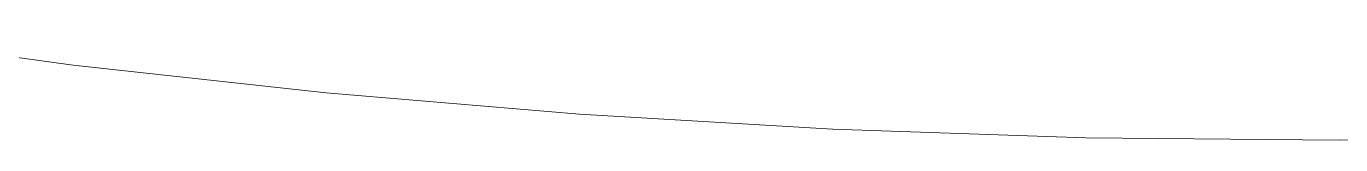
# Model space of a CAD drawing. Header units: inches. Extents: x 14 to 610, y 9 to 600.
# Drawn here: x 325.63 to 332.88, y 95.63 to 96.23 of the extents above; entities that cross this region are included whole.
import ezdxf
from ezdxf.enums import TextEntityAlignment as Align

# ---------------------------------------------------------------- set-up
doc = ezdxf.new("R2010")
doc.units = ezdxf.units.IN
doc.header["$MEASUREMENT"] = 0
doc.layers.add('A-FURN', color=7, linetype='Continuous')
doc.styles.get("Standard").update_dxf_attribs({"font": 'arial.ttf'})

# ---------------------------------------------------------------- blocks, each defined once
blk = doc.blocks.new('P_5CS702BK')
at = {"layer": 'A-FURN', "color": 0, "linetype": 'Continuous', "lineweight": 0}
for p, q in [((-0.0515, 17.2154), (-1.4489, 17.1946)), ((1.3459, 17.2017), (-0.0515, 17.2154)), ((2.7435, 17.1535), (1.3459, 17.2017)), ((4.1412, 17.0707), (2.7435, 17.1535)), ((5.5389, 16.9534), (4.1412, 17.0707)), ((6.9368, 16.8016), (5.5389, 16.9534)), ((6.9368, 16.8016), (8.3179, 16.6113))]:
    blk.add_line(p, q, dxfattribs=at)
at = {"layer": 'A-FURN'}
blk.add_attdef('CAPTG', text='', height=7, dxfattribs=at).set_placement((-1, -3.8193), align=Align.CENTER)
at = {"layer": 'A-FURN', "flags": 1}
for tag in ['CAPPN', 'CAPPD', 'CAPMG', 'CAPMC', 'CAPGC', 'CAPALIAS1', 'CAPALIAS2', 'CAPALIAS3', 'CAPBLDG', 'CAPFLOOR', 'CAPDEPT', 'CAPPERSON', 'CAPPL', 'CAPQT', 'CAPDH']:
    blk.add_attdef(tag, (0, 0), '', height=0.001, dxfattribs=at)

msp = doc.modelspace()

# ---------------------------------------------------------------- block references
at = {"layer": 'A-FURN', "rotation": 180}
msp.add_blockref('P_5CS702BK', (332.82442, 112.84175), dxfattribs=at)

doc.saveas('drawing.dxf')
